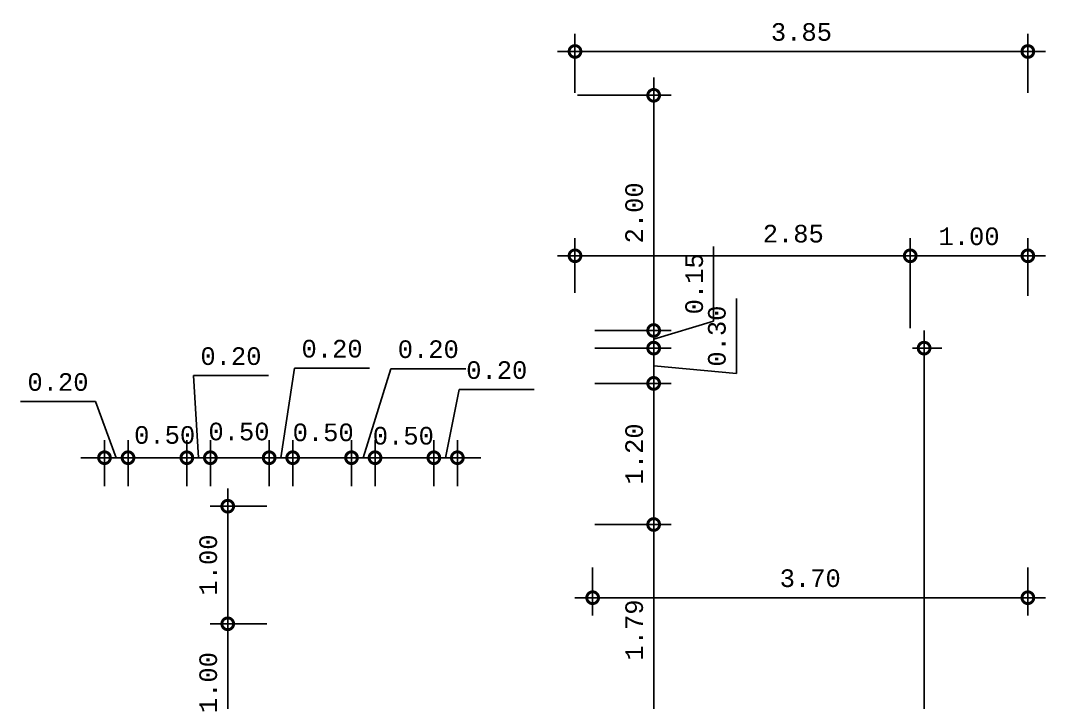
# Model space of a CAD drawing. Header units: inches. Extents: x -9 to 337, y -247 to 209.
# Drawn here: x 28.25 to 36.97, y 15.46 to 21.26 of the extents above; entities that cross this region are included whole.
import ezdxf

# ---------------------------------------------------------------- set-up
doc = ezdxf.new("R2010")
doc.units = ezdxf.units.IN
doc.header["$MEASUREMENT"] = 0
doc.header["$PDMODE"] = 34
doc.styles.add('MONOTXT4', font='monotxt4.shx')
doc.dimstyles.new('E100', dxfattribs={"dimtxt": 0.15, "dimasz": 0.2, "dimexe": 0.15, "dimexo": 0.02, "dimgap": 0.09, "dimtad": 1, "dimzin": 0, "dimdsep": 46, "dimtxsty": 'MONOTXT4', "dimblk": 'DOTSMALL', "dimcen": 0.01, "dimdle": 0.15, "dimclrd": 1, "dimclre": 1, "dimclrt": 2, "dimadec": 0, "dimazin": 0, "dimtfac": 1, "dimtofl": 0, "dimtmove": 1, "dimatfit": 1, "dimldrblk": 'OPEN90', "dimfxl": 1, "dimtolj": 1, "dimtzin": 0, "dimarcsym": 0})

# ---------------------------------------------------------------- blocks, each defined once
blk = doc.blocks.new('_DotSmall')
at = {"color": 0, "linetype": 'ByBlock', "const_width": 0.5}
blk.add_lwpolyline([(-0.0625, 0, 1), (0.0625, 0, 1)], format="xyb", close=True, dxfattribs=at)
blk = doc.blocks.new('*D90')
at = {"color": 1, "lineweight": -2, "transparency": 16777216}
for p, q in [((28.8921, 18.0203), (28.2549, 18.0203)), ((29.069, 17.5425), (28.8921, 18.0203)), ((28.969, 17.3), (28.969, 17.6925)), ((29.169, 17.3), (29.169, 17.6925)), ((28.969, 17.5425), (28.769, 17.5425)), ((28.969, 17.5425), (29.169, 17.5425)), ((29.169, 17.5425), (29.369, 17.5425))]:
    blk.add_line(p, q, dxfattribs=at)
at = {"layer": 'DEFPOINTS', "color": 0, "transparency": 16777216}
for p in [(29.169, 17.5425), (28.969, 17.28), (29.169, 17.28)]:
    blk.add_point(p, dxfattribs=at)
at = {"color": 1, "lineweight": -2, "transparency": 16777216, "xscale": 0.2, "yscale": 0.2, "zscale": 0.2}
blk.add_blockref('_DotSmall', (28.969, 17.5425), dxfattribs=at)
at = {"color": 1, "lineweight": -2, "transparency": 16777216, "xscale": 0.2, "yscale": 0.2, "zscale": 0.2, "rotation": 180}
blk.add_blockref('_DotSmall', (29.169, 17.5425), dxfattribs=at)
at = {"color": 2, "transparency": 16777216, "insert": (28.5735, 18.1853), "char_height": 0.15, "attachment_point": 5, "style": 'MONOTXT4'}
blk.add_mtext('\\A1;0.20', dxfattribs=at)
blk = doc.blocks.new('_Open90')
at = {"color": 0, "linetype": 'ByBlock', "lineweight": -2}
for p, q in [((-0.5, 0.5), (0, 0)), ((0, 0), (-1, 0)), ((0, 0), (-0.5, -0.5))]:
    blk.add_line(p, q, dxfattribs=at)
blk = doc.blocks.new('*D91')
at = {"color": 1, "lineweight": -2, "transparency": 16777216}
for p, q in [((29.169, 17.3), (29.169, 17.6925)), ((29.669, 17.3), (29.669, 17.6925)), ((29.019, 17.5425), (29.819, 17.5425))]:
    blk.add_line(p, q, dxfattribs=at)
at = {"layer": 'DEFPOINTS', "color": 0, "transparency": 16777216}
for p in [(29.669, 17.5425), (29.169, 17.28), (29.669, 17.28)]:
    blk.add_point(p, dxfattribs=at)
at = {"color": 1, "lineweight": -2, "transparency": 16777216, "xscale": 0.2, "yscale": 0.2, "zscale": 0.2, "rotation": 180}
blk.add_blockref('_DotSmall', (29.169, 17.5425), dxfattribs=at)
at = {"color": 1, "lineweight": -2, "transparency": 16777216, "xscale": 0.2, "yscale": 0.2, "zscale": 0.2}
blk.add_blockref('_DotSmall', (29.669, 17.5425), dxfattribs=at)
at = {"color": 2, "transparency": 16777216, "insert": (29.4803, 17.735), "char_height": 0.15, "attachment_point": 5, "style": 'MONOTXT4'}
blk.add_mtext('\\A1;0.50', dxfattribs=at)
blk = doc.blocks.new('*D92')
at = {"color": 1, "lineweight": -2, "transparency": 16777216}
for p, q in [((29.769, 17.5425), (29.7257, 18.2405)), ((29.7257, 18.2405), (30.3628, 18.2405)), ((29.669, 17.3), (29.669, 17.6925)), ((29.869, 17.3), (29.869, 17.6925)), ((29.519, 17.5425), (30.019, 17.5425))]:
    blk.add_line(p, q, dxfattribs=at)
at = {"layer": 'DEFPOINTS', "color": 0, "transparency": 16777216}
for p in [(29.869, 17.5425), (29.669, 17.28), (29.869, 17.28)]:
    blk.add_point(p, dxfattribs=at)
at = {"color": 1, "lineweight": -2, "transparency": 16777216, "xscale": 0.2, "yscale": 0.2, "zscale": 0.2, "rotation": 180}
blk.add_blockref('_DotSmall', (29.669, 17.5425), dxfattribs=at)
at = {"color": 1, "lineweight": -2, "transparency": 16777216, "xscale": 0.2, "yscale": 0.2, "zscale": 0.2}
blk.add_blockref('_DotSmall', (29.869, 17.5425), dxfattribs=at)
at = {"color": 2, "transparency": 16777216, "insert": (30.0442, 18.4055), "char_height": 0.15, "attachment_point": 5, "style": 'MONOTXT4'}
blk.add_mtext('\\A1;0.20', dxfattribs=at)
blk = doc.blocks.new('*D93')
at = {"color": 1, "lineweight": -2, "transparency": 16777216}
for p, q in [((29.869, 17.3), (29.869, 17.6925)), ((30.369, 17.3), (30.369, 17.6925)), ((29.719, 17.5425), (30.519, 17.5425))]:
    blk.add_line(p, q, dxfattribs=at)
at = {"layer": 'DEFPOINTS', "color": 0, "transparency": 16777216}
for p in [(30.369, 17.5425), (29.869, 17.28), (30.369, 17.28)]:
    blk.add_point(p, dxfattribs=at)
at = {"color": 1, "lineweight": -2, "transparency": 16777216, "xscale": 0.2, "yscale": 0.2, "zscale": 0.2, "rotation": 180}
blk.add_blockref('_DotSmall', (29.869, 17.5425), dxfattribs=at)
at = {"color": 1, "lineweight": -2, "transparency": 16777216, "xscale": 0.2, "yscale": 0.2, "zscale": 0.2}
blk.add_blockref('_DotSmall', (30.369, 17.5425), dxfattribs=at)
at = {"color": 2, "transparency": 16777216, "insert": (30.1124, 17.7644), "char_height": 0.15, "attachment_point": 5, "style": 'MONOTXT4'}
blk.add_mtext('\\A1;0.50', dxfattribs=at)
blk = doc.blocks.new('*D94')
at = {"color": 1, "lineweight": -2, "transparency": 16777216}
for p, q in [((30.469, 17.5425), (30.5852, 18.3037)), ((30.5852, 18.3037), (31.2223, 18.3037)), ((30.369, 17.3), (30.369, 17.6925)), ((30.569, 17.3), (30.569, 17.6925)), ((30.369, 17.5425), (30.169, 17.5425)), ((30.369, 17.5425), (30.569, 17.5425)), ((30.569, 17.5425), (30.769, 17.5425))]:
    blk.add_line(p, q, dxfattribs=at)
at = {"layer": 'DEFPOINTS', "color": 0, "transparency": 16777216}
for p in [(30.569, 17.5425), (30.369, 17.28), (30.569, 17.28)]:
    blk.add_point(p, dxfattribs=at)
at = {"color": 1, "lineweight": -2, "transparency": 16777216, "xscale": 0.2, "yscale": 0.2, "zscale": 0.2}
blk.add_blockref('_DotSmall', (30.369, 17.5425), dxfattribs=at)
at = {"color": 1, "lineweight": -2, "transparency": 16777216, "xscale": 0.2, "yscale": 0.2, "zscale": 0.2, "rotation": 180}
blk.add_blockref('_DotSmall', (30.569, 17.5425), dxfattribs=at)
at = {"color": 2, "transparency": 16777216, "insert": (30.9037, 18.4687), "char_height": 0.15, "attachment_point": 5, "style": 'MONOTXT4'}
blk.add_mtext('\\A1;0.20', dxfattribs=at)
blk = doc.blocks.new('*D95')
at = {"color": 1, "lineweight": -2, "transparency": 16777216}
for p, q in [((30.569, 17.3), (30.569, 17.6925)), ((31.069, 17.3), (31.069, 17.6925)), ((30.419, 17.5425), (31.219, 17.5425))]:
    blk.add_line(p, q, dxfattribs=at)
at = {"layer": 'DEFPOINTS', "color": 0, "transparency": 16777216}
for p in [(31.069, 17.5425), (30.569, 17.28), (31.069, 17.28)]:
    blk.add_point(p, dxfattribs=at)
at = {"color": 1, "lineweight": -2, "transparency": 16777216, "xscale": 0.2, "yscale": 0.2, "zscale": 0.2, "rotation": 180}
blk.add_blockref('_DotSmall', (30.569, 17.5425), dxfattribs=at)
at = {"color": 1, "lineweight": -2, "transparency": 16777216, "xscale": 0.2, "yscale": 0.2, "zscale": 0.2}
blk.add_blockref('_DotSmall', (31.069, 17.5425), dxfattribs=at)
at = {"color": 2, "transparency": 16777216, "insert": (30.8282, 17.7572), "char_height": 0.15, "attachment_point": 5, "style": 'MONOTXT4'}
blk.add_mtext('\\A1;0.50', dxfattribs=at)
blk = doc.blocks.new('*D96')
at = {"color": 1, "lineweight": -2, "transparency": 16777216}
for p, q in [((31.169, 17.5425), (31.4031, 18.2995)), ((31.4031, 18.2995), (32.0402, 18.2995)), ((31.069, 17.3), (31.069, 17.6925)), ((31.269, 17.3), (31.269, 17.6925)), ((31.069, 17.5425), (30.869, 17.5425)), ((31.069, 17.5425), (31.269, 17.5425)), ((31.269, 17.5425), (31.469, 17.5425))]:
    blk.add_line(p, q, dxfattribs=at)
at = {"layer": 'DEFPOINTS', "color": 0, "transparency": 16777216}
for p in [(31.269, 17.5425), (31.069, 17.28), (31.269, 17.28)]:
    blk.add_point(p, dxfattribs=at)
at = {"color": 1, "lineweight": -2, "transparency": 16777216, "xscale": 0.2, "yscale": 0.2, "zscale": 0.2}
blk.add_blockref('_DotSmall', (31.069, 17.5425), dxfattribs=at)
at = {"color": 1, "lineweight": -2, "transparency": 16777216, "xscale": 0.2, "yscale": 0.2, "zscale": 0.2, "rotation": 180}
blk.add_blockref('_DotSmall', (31.269, 17.5425), dxfattribs=at)
at = {"color": 2, "transparency": 16777216, "insert": (31.7217, 18.4645), "char_height": 0.15, "attachment_point": 5, "style": 'MONOTXT4'}
blk.add_mtext('\\A1;0.20', dxfattribs=at)
blk = doc.blocks.new('*D97')
at = {"color": 1, "lineweight": -2, "transparency": 16777216}
for p, q in [((31.269, 17.3), (31.269, 17.6925)), ((31.769, 17.3), (31.769, 17.6925)), ((31.119, 17.5425), (31.919, 17.5425))]:
    blk.add_line(p, q, dxfattribs=at)
at = {"layer": 'DEFPOINTS', "color": 0, "transparency": 16777216}
for p in [(31.769, 17.5425), (31.269, 17.28), (31.769, 17.28)]:
    blk.add_point(p, dxfattribs=at)
at = {"color": 1, "lineweight": -2, "transparency": 16777216, "xscale": 0.2, "yscale": 0.2, "zscale": 0.2, "rotation": 180}
blk.add_blockref('_DotSmall', (31.269, 17.5425), dxfattribs=at)
at = {"color": 1, "lineweight": -2, "transparency": 16777216, "xscale": 0.2, "yscale": 0.2, "zscale": 0.2}
blk.add_blockref('_DotSmall', (31.769, 17.5425), dxfattribs=at)
at = {"color": 2, "transparency": 16777216, "insert": (31.5094, 17.7284), "char_height": 0.15, "attachment_point": 5, "style": 'MONOTXT4'}
blk.add_mtext('\\A1;0.50', dxfattribs=at)
blk = doc.blocks.new('*D98')
at = {"color": 1, "lineweight": -2, "transparency": 16777216}
for p, q in [((31.869, 17.5425), (31.9852, 18.1217)), ((31.9852, 18.1217), (32.6223, 18.1217)), ((31.769, 17.3), (31.769, 17.6925)), ((31.969, 17.3), (31.969, 17.6925)), ((31.769, 17.5425), (31.569, 17.5425)), ((31.769, 17.5425), (31.969, 17.5425)), ((31.969, 17.5425), (32.169, 17.5425))]:
    blk.add_line(p, q, dxfattribs=at)
at = {"layer": 'DEFPOINTS', "color": 0, "transparency": 16777216}
for p in [(31.969, 17.5425), (31.769, 17.28), (31.969, 17.28)]:
    blk.add_point(p, dxfattribs=at)
at = {"color": 1, "lineweight": -2, "transparency": 16777216, "xscale": 0.2, "yscale": 0.2, "zscale": 0.2}
blk.add_blockref('_DotSmall', (31.769, 17.5425), dxfattribs=at)
at = {"color": 1, "lineweight": -2, "transparency": 16777216, "xscale": 0.2, "yscale": 0.2, "zscale": 0.2, "rotation": 180}
blk.add_blockref('_DotSmall', (31.969, 17.5425), dxfattribs=at)
at = {"color": 2, "transparency": 16777216, "insert": (32.3037, 18.2867), "char_height": 0.15, "attachment_point": 5, "style": 'MONOTXT4'}
blk.add_mtext('\\A1;0.20', dxfattribs=at)
blk = doc.blocks.new('*D99')
at = {"color": 1, "lineweight": -2, "transparency": 16777216}
for p, q in [((34.341, 18.2582), (34.341, 18.8954)), ((33.6379, 18.6246), (33.6379, 18.0246)), ((33.139, 18.4746), (33.7879, 18.4746)), ((33.6379, 18.3246), (34.341, 18.2582)), ((33.139, 18.1746), (33.7879, 18.1746))]:
    blk.add_line(p, q, dxfattribs=at)
at = {"layer": 'DEFPOINTS', "color": 0, "transparency": 16777216}
for p in [(33.119, 18.4746), (33.119, 18.1746), (33.6379, 18.1746)]:
    blk.add_point(p, dxfattribs=at)
at = {"color": 1, "lineweight": -2, "transparency": 16777216, "xscale": 0.2, "yscale": 0.2, "zscale": 0.2}
for p, rotation in [((33.6379, 18.4746), 90), ((33.6379, 18.1746), 270)]:
    blk.add_blockref('_DotSmall', p, dxfattribs=dict(at, rotation=rotation))
at = {"color": 2, "transparency": 16777216, "insert": (34.176, 18.5768), "char_height": 0.15, "attachment_point": 5, "rotation": 90, "style": 'MONOTXT4'}
blk.add_mtext('\\A1;0.30', dxfattribs=at)
blk = doc.blocks.new('*D100')
at = {"color": 1, "lineweight": -2, "transparency": 16777216}
for p, q in [((33.6379, 18.3246), (33.6379, 16.8246)), ((33.139, 18.1746), (33.7879, 18.1746)), ((33.139, 16.9746), (33.7879, 16.9746))]:
    blk.add_line(p, q, dxfattribs=at)
at = {"layer": 'DEFPOINTS', "color": 0, "transparency": 16777216}
for p in [(33.119, 18.1746), (33.119, 16.9746), (33.6379, 16.9746)]:
    blk.add_point(p, dxfattribs=at)
at = {"color": 1, "lineweight": -2, "transparency": 16777216, "xscale": 0.2, "yscale": 0.2, "zscale": 0.2}
for p, rotation in [((33.6379, 18.1746), 90), ((33.6379, 16.9746), 270)]:
    blk.add_blockref('_DotSmall', p, dxfattribs=dict(at, rotation=rotation))
at = {"color": 2, "transparency": 16777216, "insert": (33.4729, 17.5746), "char_height": 0.15, "attachment_point": 5, "rotation": 90, "style": 'MONOTXT4'}
blk.add_mtext('\\A1;1.20', dxfattribs=at)
blk = doc.blocks.new('*D101')
at = {"color": 1, "lineweight": -2, "transparency": 16777216}
for p, q in [((33.6379, 17.1246), (33.6379, 15.03)), ((33.139, 16.9746), (33.7879, 16.9746)), ((33.139, 15.18), (33.7879, 15.18))]:
    blk.add_line(p, q, dxfattribs=at)
at = {"layer": 'DEFPOINTS', "color": 0, "transparency": 16777216}
for p in [(33.119, 16.9746), (33.119, 15.18), (33.6379, 15.18)]:
    blk.add_point(p, dxfattribs=at)
at = {"color": 1, "lineweight": -2, "transparency": 16777216, "xscale": 0.2, "yscale": 0.2, "zscale": 0.2}
for p, rotation in [((33.6379, 16.9746), 90), ((33.6379, 15.18), 270)]:
    blk.add_blockref('_DotSmall', p, dxfattribs=dict(at, rotation=rotation))
at = {"color": 2, "transparency": 16777216, "insert": (33.4729, 16.0773), "char_height": 0.15, "attachment_point": 5, "rotation": 90, "style": 'MONOTXT4'}
blk.add_mtext('\\A1;1.79', dxfattribs=at)
blk = doc.blocks.new('*D107')
at = {"color": 1, "lineweight": -2, "transparency": 16777216}
for p, q in [((30.0167, 17.28), (30.0167, 15.98)), ((30.349, 17.13), (29.8667, 17.13)), ((30.349, 16.13), (29.8667, 16.13))]:
    blk.add_line(p, q, dxfattribs=at)
at = {"layer": 'DEFPOINTS', "color": 0, "transparency": 16777216}
for p in [(30.369, 17.13), (30.0167, 16.13), (30.369, 16.13)]:
    blk.add_point(p, dxfattribs=at)
at = {"color": 1, "lineweight": -2, "transparency": 16777216, "xscale": 0.2, "yscale": 0.2, "zscale": 0.2}
for p, rotation in [((30.0167, 17.13), 90), ((30.0167, 16.13), 270)]:
    blk.add_blockref('_DotSmall', p, dxfattribs=dict(at, rotation=rotation))
at = {"color": 2, "transparency": 16777216, "insert": (29.8517, 16.63), "char_height": 0.15, "attachment_point": 5, "rotation": 90, "style": 'MONOTXT4'}
blk.add_mtext('\\A1;1.00', dxfattribs=at)
blk = doc.blocks.new('*D117')
at = {"color": 1, "lineweight": -2, "transparency": 16777216}
for p, q in [((35.819, 18.9446), (35.819, 19.4097)), ((36.819, 18.9196), (36.819, 19.4097)), ((36.969, 19.2597), (35.669, 19.2597))]:
    blk.add_line(p, q, dxfattribs=at)
at = {"layer": 'DEFPOINTS', "color": 0, "transparency": 16777216}
for p in [(35.819, 19.2597), (35.819, 18.9246), (36.819, 18.8996)]:
    blk.add_point(p, dxfattribs=at)
at = {"color": 1, "lineweight": -2, "transparency": 16777216, "xscale": 0.2, "yscale": 0.2, "zscale": 0.2, "rotation": 180}
blk.add_blockref('_DotSmall', (35.819, 19.2597), dxfattribs=at)
at = {"color": 1, "lineweight": -2, "transparency": 16777216, "xscale": 0.2, "yscale": 0.2, "zscale": 0.2}
blk.add_blockref('_DotSmall', (36.819, 19.2597), dxfattribs=at)
at = {"color": 2, "transparency": 16777216, "insert": (36.319, 19.4247), "char_height": 0.15, "attachment_point": 5, "style": 'MONOTXT4'}
blk.add_mtext('\\A1;1.00', dxfattribs=at)
blk = doc.blocks.new('*D118')
at = {"color": 1, "lineweight": -2, "transparency": 16777216}
for p, q in [((34.1479, 18.7026), (34.1479, 19.3397)), ((33.6379, 18.6246), (33.6379, 18.8246)), ((33.6379, 18.5496), (34.1479, 18.7026)), ((33.139, 18.6246), (33.7879, 18.6246)), ((33.6379, 18.4746), (33.6379, 18.6246)), ((33.139, 18.4746), (33.7879, 18.4746)), ((33.6379, 18.4746), (33.6379, 18.2746))]:
    blk.add_line(p, q, dxfattribs=at)
at = {"layer": 'DEFPOINTS', "color": 0, "transparency": 16777216}
for p in [(33.119, 18.6246), (33.6379, 18.6246), (33.119, 18.4746)]:
    blk.add_point(p, dxfattribs=at)
at = {"color": 1, "lineweight": -2, "transparency": 16777216, "xscale": 0.2, "yscale": 0.2, "zscale": 0.2}
for p, rotation in [((33.6379, 18.6246), 270), ((33.6379, 18.4746), 90)]:
    blk.add_blockref('_DotSmall', p, dxfattribs=dict(at, rotation=rotation))
at = {"color": 2, "transparency": 16777216, "insert": (33.9829, 19.0211), "char_height": 0.15, "attachment_point": 5, "rotation": 90, "style": 'MONOTXT4'}
blk.add_mtext('\\A1;0.15', dxfattribs=at)
blk = doc.blocks.new('*D119')
at = {"color": 1, "lineweight": -2, "transparency": 16777216}
for p, q in [((33.6379, 18.4746), (33.6379, 20.7746)), ((32.989, 20.6246), (33.7879, 20.6246)), ((33.139, 18.6246), (33.7879, 18.6246))]:
    blk.add_line(p, q, dxfattribs=at)
at = {"layer": 'DEFPOINTS', "color": 0, "transparency": 16777216}
for p in [(32.969, 20.6246), (33.6379, 20.6246), (33.119, 18.6246)]:
    blk.add_point(p, dxfattribs=at)
at = {"color": 1, "lineweight": -2, "transparency": 16777216, "xscale": 0.2, "yscale": 0.2, "zscale": 0.2}
for p, rotation in [((33.6379, 20.6246), 90), ((33.6379, 18.6246), 270)]:
    blk.add_blockref('_DotSmall', p, dxfattribs=dict(at, rotation=rotation))
at = {"color": 2, "transparency": 16777216, "insert": (33.4729, 19.6246), "char_height": 0.15, "attachment_point": 5, "rotation": 90, "style": 'MONOTXT4'}
blk.add_mtext('\\A1;2.00', dxfattribs=at)
blk = doc.blocks.new('*D120')
at = {"color": 1, "lineweight": -2, "transparency": 16777216}
for p, q in [((32.969, 18.9446), (32.969, 19.4097)), ((35.819, 18.6446), (35.819, 19.4097)), ((35.969, 19.2597), (32.819, 19.2597))]:
    blk.add_line(p, q, dxfattribs=at)
at = {"layer": 'DEFPOINTS', "color": 0, "transparency": 16777216}
for p in [(32.969, 19.2597), (32.969, 18.9246), (35.819, 18.6246)]:
    blk.add_point(p, dxfattribs=at)
at = {"color": 1, "lineweight": -2, "transparency": 16777216, "xscale": 0.2, "yscale": 0.2, "zscale": 0.2, "rotation": 180}
blk.add_blockref('_DotSmall', (32.969, 19.2597), dxfattribs=at)
at = {"color": 1, "lineweight": -2, "transparency": 16777216, "xscale": 0.2, "yscale": 0.2, "zscale": 0.2}
blk.add_blockref('_DotSmall', (35.819, 19.2597), dxfattribs=at)
at = {"color": 2, "transparency": 16777216, "insert": (34.8246, 19.447), "char_height": 0.15, "attachment_point": 5, "style": 'MONOTXT4'}
blk.add_mtext('\\A1;2.85', dxfattribs=at)
blk = doc.blocks.new('*D123')
at = {"color": 1, "lineweight": -2, "transparency": 16777216}
for p, q in [((33.119, 16.61), (33.119, 16.2019)), ((36.819, 16.61), (36.819, 16.2019)), ((32.969, 16.3519), (36.969, 16.3519))]:
    blk.add_line(p, q, dxfattribs=at)
at = {"layer": 'DEFPOINTS', "color": 0, "transparency": 16777216}
for p in [(33.119, 16.63), (36.819, 16.63), (36.819, 16.3519)]:
    blk.add_point(p, dxfattribs=at)
at = {"color": 1, "lineweight": -2, "transparency": 16777216, "xscale": 0.2, "yscale": 0.2, "zscale": 0.2, "rotation": 180}
blk.add_blockref('_DotSmall', (33.119, 16.3519), dxfattribs=at)
at = {"color": 1, "lineweight": -2, "transparency": 16777216, "xscale": 0.2, "yscale": 0.2, "zscale": 0.2}
blk.add_blockref('_DotSmall', (36.819, 16.3519), dxfattribs=at)
at = {"color": 2, "transparency": 16777216, "insert": (34.969, 16.5169), "char_height": 0.15, "attachment_point": 5, "style": 'MONOTXT4'}
blk.add_mtext('\\A1;3.70', dxfattribs=at)
blk = doc.blocks.new('*D144')
at = {"color": 1, "lineweight": -2, "transparency": 16777216}
for p, q in [((35.937, 18.6246), (35.937, 9.33)), ((35.839, 18.4746), (36.087, 18.4746)), ((34.589, 9.48), (36.087, 9.48))]:
    blk.add_line(p, q, dxfattribs=at)
at = {"layer": 'DEFPOINTS', "color": 0, "transparency": 16777216}
for p in [(35.819, 18.4746), (34.569, 9.48), (35.937, 9.48)]:
    blk.add_point(p, dxfattribs=at)
at = {"color": 1, "lineweight": -2, "transparency": 16777216, "xscale": 0.2, "yscale": 0.2, "zscale": 0.2}
for p, rotation in [((35.937, 18.4746), 90), ((35.937, 9.48), 270)]:
    blk.add_blockref('_DotSmall', p, dxfattribs=dict(at, rotation=rotation))
at = {"color": 2, "transparency": 16777216, "insert": (35.772, 13.9773), "char_height": 0.15, "attachment_point": 5, "rotation": 90, "style": 'MONOTXT4'}
blk.add_mtext('\\A1;8.99', dxfattribs=at)
blk = doc.blocks.new('*D224')
at = {"color": 1, "lineweight": -2, "transparency": 16777216}
for p, q in [((32.969, 20.6446), (32.969, 21.1473)), ((36.819, 20.6446), (36.819, 21.1473)), ((32.819, 20.9973), (36.969, 20.9973))]:
    blk.add_line(p, q, dxfattribs=at)
at = {"layer": 'DEFPOINTS', "color": 0, "transparency": 16777216}
for p in [(36.819, 20.9973), (32.969, 20.6246), (36.819, 20.6246)]:
    blk.add_point(p, dxfattribs=at)
at = {"color": 1, "lineweight": -2, "transparency": 16777216, "xscale": 0.2, "yscale": 0.2, "zscale": 0.2, "rotation": 180}
blk.add_blockref('_DotSmall', (32.969, 20.9973), dxfattribs=at)
at = {"color": 1, "lineweight": -2, "transparency": 16777216, "xscale": 0.2, "yscale": 0.2, "zscale": 0.2}
blk.add_blockref('_DotSmall', (36.819, 20.9973), dxfattribs=at)
at = {"color": 2, "transparency": 16777216, "insert": (34.894, 21.1623), "char_height": 0.15, "attachment_point": 5, "style": 'MONOTXT4'}
blk.add_mtext('\\A1;3.85', dxfattribs=at)
blk = doc.blocks.new('*D231')
at = {"color": 1, "lineweight": -2, "transparency": 16777216}
for p, q in [((30.0167, 14.98), (30.0167, 16.28)), ((30.2865, 16.13), (29.8667, 16.13)), ((29.999, 15.13), (29.8667, 15.13))]:
    blk.add_line(p, q, dxfattribs=at)
at = {"layer": 'DEFPOINTS', "color": 0, "transparency": 16777216}
for p in [(30.0167, 16.13), (30.3065, 16.13), (30.019, 15.13)]:
    blk.add_point(p, dxfattribs=at)
at = {"color": 1, "lineweight": -2, "transparency": 16777216, "xscale": 0.2, "yscale": 0.2, "zscale": 0.2}
for p, rotation in [((30.0167, 16.13), 90), ((30.0167, 15.13), 270)]:
    blk.add_blockref('_DotSmall', p, dxfattribs=dict(at, rotation=rotation))
at = {"color": 2, "transparency": 16777216, "insert": (29.8517, 15.63), "char_height": 0.15, "attachment_point": 5, "rotation": 90, "style": 'MONOTXT4'}
blk.add_mtext('\\A1;1.00', dxfattribs=at)

msp = doc.modelspace()

# ---------------------------------------------------------------- dimensions: what is measured, and where the dimension line sits
for base, p1, p2, picture, middle in [((36.819, 20.9973), (32.969, 20.6246), (36.819, 20.6246), '*D224', (34.894, 21.1623)), ((35.819, 19.2597), (36.819, 18.8996), (35.819, 18.9246), '*D117', (36.319, 19.4247)), ((36.819, 16.3519), (33.119, 16.63), (36.819, 16.63), '*D123', (34.969, 16.5169))]:
    dim = msp.add_linear_dim(base=base, p1=p1, p2=p2, dimstyle='E100')
    dim.commit()
    dim.dimension.update_dxf_attribs({"geometry": picture, "text_midpoint": middle})
for base, p1, p2, picture, middle in [((33.6379, 20.6246), (33.119, 18.6246), (32.969, 20.6246), '*D119', (33.4729, 19.6246)), ((33.6379, 18.6246), (33.119, 18.4746), (33.119, 18.6246), '*D118', (33.9829, 18.7926)), ((35.937, 9.48), (35.819, 18.4746), (34.569, 9.48), '*D144', (35.772, 13.9773)), ((33.6379, 16.9746), (33.119, 18.1746), (33.119, 16.9746), '*D100', (33.4729, 17.5746)), ((30.0167, 16.13), (30.369, 17.13), (30.369, 16.13), '*D107', (29.8517, 16.63)), ((33.6379, 15.18), (33.119, 16.9746), (33.119, 15.18), '*D101', (33.4729, 16.0773)), ((30.0167, 16.13), (30.019, 15.13), (30.3065, 16.13), '*D231', (29.8517, 15.63))]:
    dim = msp.add_linear_dim(base=base, p1=p1, p2=p2, angle=90, dimstyle='E100')
    dim.commit()
    dim.dimension.update_dxf_attribs({"geometry": picture, "text_midpoint": middle})
for base, p1, p2, picture, middle in [((32.969, 19.2597), (35.819, 18.6246), (32.969, 18.9246), '*D120', (34.8246, 19.282)), ((30.569, 17.5425), (30.369, 17.28), (30.569, 17.28), '*D94', (30.6752, 18.3037)), ((31.269, 17.5425), (31.069, 17.28), (31.269, 17.28), '*D96', (31.4931, 18.2995)), ((29.869, 17.5425), (29.669, 17.28), (29.869, 17.28), '*D92', (29.8157, 18.2405)), ((31.969, 17.5425), (31.769, 17.28), (31.969, 17.28), '*D98', (32.0752, 18.1217)), ((29.169, 17.5425), (28.969, 17.28), (29.169, 17.28), '*D90', (28.8021, 18.0203)), ((29.669, 17.5425), (29.169, 17.28), (29.669, 17.28), '*D91', (29.4803, 17.57)), ((30.369, 17.5425), (29.869, 17.28), (30.369, 17.28), '*D93', (30.1124, 17.5994)), ((31.069, 17.5425), (30.569, 17.28), (31.069, 17.28), '*D95', (30.8282, 17.5922)), ((31.769, 17.5425), (31.269, 17.28), (31.769, 17.28), '*D97', (31.5094, 17.5634))]:
    dim = msp.add_linear_dim(base=base, p1=p1, p2=p2, dimstyle='E100')
    dim.commit()
    dim.dimension.update_dxf_attribs({"geometry": picture, "text_midpoint": middle, "dimtype": 160})
dim = msp.add_linear_dim(base=(33.6379, 18.1746), p1=(33.119, 18.4746), p2=(33.119, 18.1746), angle=90, dimstyle='E100')
dim.commit()
dim.dimension.update_dxf_attribs({"geometry": '*D99', "text_midpoint": (34.341, 18.3482), "dimtype": 160})

doc.saveas('drawing.dxf')
